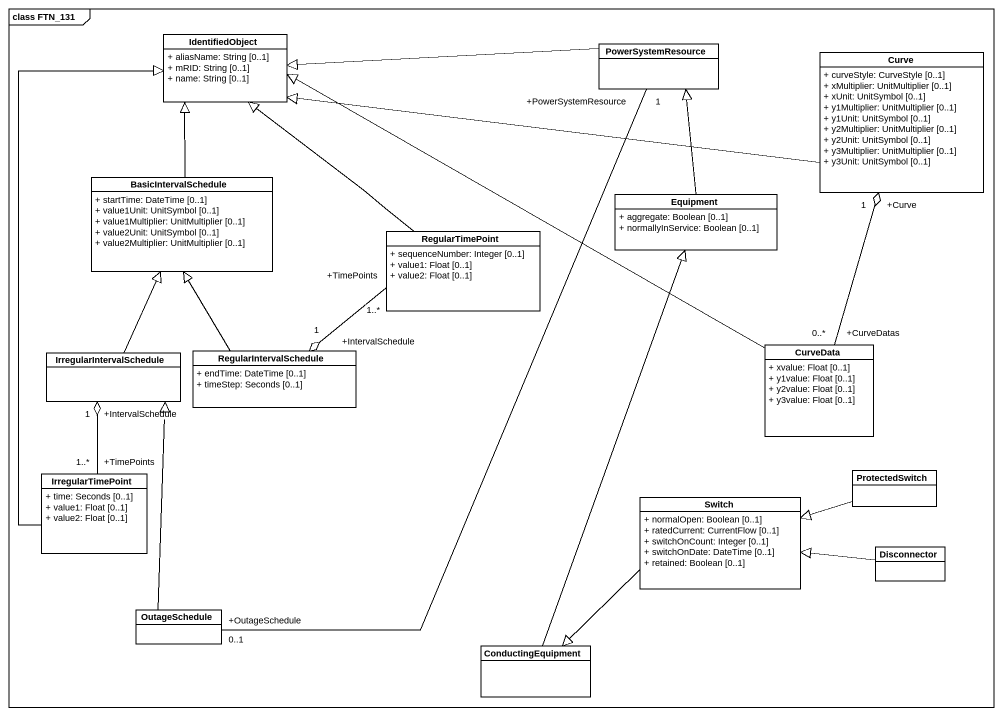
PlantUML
@startuml
mainframe class FTN_131
hide circle
hide empty members
skinparam classAttributeIconSize 0
class IdentifiedObject {
  + aliasName: String [0..1]
  + mRID: String [0..1]
  + name: String [0..1]
}
class PowerSystemResource
class Curve {
  + curveStyle: CurveStyle [0..1]
  + xMultiplier: UnitMultiplier [0..1]
  + xUnit: UnitSymbol [0..1]
  + y1Multiplier: UnitMultiplier [0..1]
  + y1Unit: UnitSymbol [0..1]
  + y2Multiplier: UnitMultiplier [0..1]
  + y2Unit: UnitSymbol [0..1]
  + y3Multiplier: UnitMultiplier [0..1]
  + y3Unit: UnitSymbol [0..1]
}
class BasicIntervalSchedule {
  + startTime: DateTime [0..1]
  + value1Unit: UnitSymbol [0..1]
  + value1Multiplier: UnitMultiplier [0..1]
  + value2Unit: UnitSymbol [0..1]
  + value2Multiplier: UnitMultiplier [0..1]
}
class Equipment {
  + aggregate: Boolean [0..1]
  + normallyInService: Boolean [0..1]
}
class RegularTimePoint {
  + sequenceNumber: Integer [0..1]
  + value1: Float [0..1]
  + value2: Float [0..1]
}
class IrregularIntervalSchedule
class RegularIntervalSchedule {
  + endTime: DateTime [0..1]
  + timeStep: Seconds [0..1]
}
class CurveData {
  + xvalue: Float [0..1]
  + y1value: Float [0..1]
  + y2value: Float [0..1]
  + y3value: Float [0..1]
}
class ProtectedSwitch
class IrregularTimePoint {
  + time: Seconds [0..1]
  + value1: Float [0..1]
  + value2: Float [0..1]
}
class Switch {
  + normalOpen: Boolean [0..1]
  + ratedCurrent: CurrentFlow [0..1]
  + switchOnCount: Integer [0..1]
  + switchOnDate: DateTime [0..1]
  + retained: Boolean [0..1]
}
class Disconnector
class OutageSchedule
class ConductingEquipment
PowerSystemResource -left-|> IdentifiedObject
Curve -left-|> IdentifiedObject
BasicIntervalSchedule -up-|> IdentifiedObject
Equipment -up-|> PowerSystemResource
RegularTimePoint -up-|> IdentifiedObject
IrregularIntervalSchedule -up-|> BasicIntervalSchedule
IrregularIntervalSchedule "+IntervalSchedule\n1" o-- "+TimePoints\n1..*" IrregularTimePoint
RegularIntervalSchedule -up-|> BasicIntervalSchedule
RegularIntervalSchedule "+IntervalSchedule\n1" o-right- "+TimePoints\n1..*" RegularTimePoint
CurveData -left-|> IdentifiedObject
CurveData "+CurveDatas\n0..*" -up-o "+Curve\n1" Curve
ProtectedSwitch -left-|> Switch
IrregularTimePoint -up-|> IdentifiedObject
Switch --|> ConductingEquipment
Disconnector -left-|> Switch
OutageSchedule "+OutageSchedule\n0..1" -up- "+PowerSystemResource\n1" PowerSystemResource
OutageSchedule -up-|> IrregularIntervalSchedule
ConductingEquipment -up-|> Equipment
@enduml
